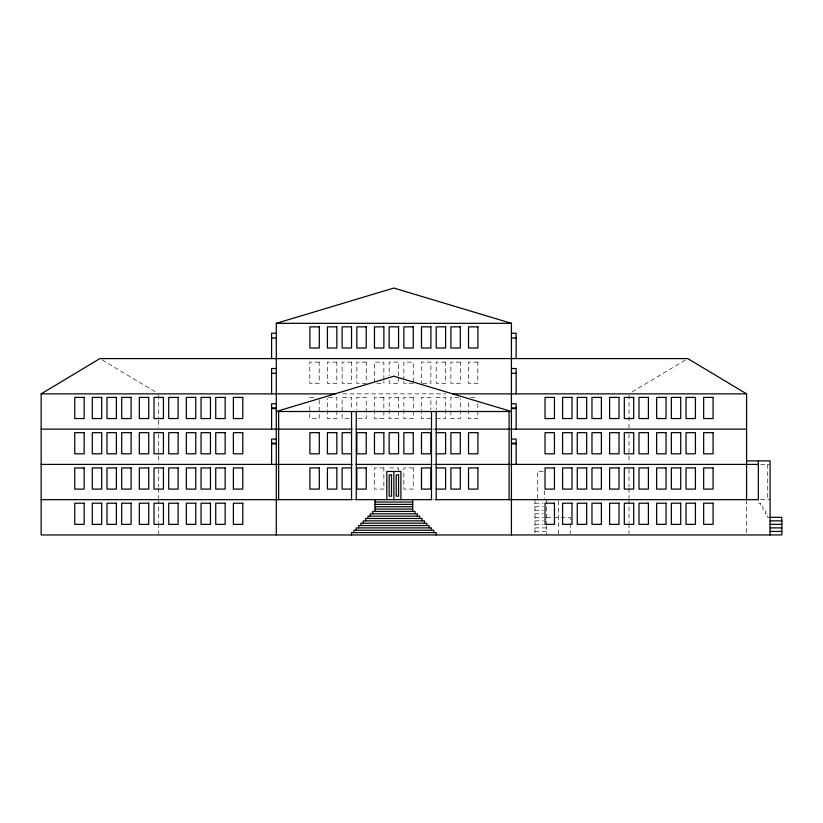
<?xml version="1.0" encoding="UTF-8"?>
<svg xmlns="http://www.w3.org/2000/svg" width="823" height="823" viewBox="0 0 823 823"><rect width="100%" height="100%" fill="white"/><g stroke="black" fill="none" stroke-linecap="round" stroke-linejoin="round"><path stroke-width="0.62" stroke-dasharray="4.12 3.09" d="M632.27 391.902L685.621 359.898M376.821 383.281L383.868 383.281L383.868 380.792M413.259 383.281L403.856 383.281L403.856 380.792M422.672 383.281L430.902 383.281L430.902 362.12L421.489 362.12L421.489 383.281M342.749 393.867L445.901 393.867M309.798 397.396L316.855 397.396M328.614 397.396L336.844 397.396L336.844 418.557L327.441 418.557L327.441 398.641M459.121 397.396L450.891 397.396L450.891 418.557L460.294 418.557L460.294 398.641M470.787 397.396L477.834 397.396M349.189 418.557L342.131 418.557L342.131 397.396L351.534 397.396L351.534 409.844M358.005 418.557L366.235 418.557L366.235 397.396L356.832 397.396L356.832 409.844M430.902 418.557L421.489 418.557L421.489 397.396L430.902 397.396L430.902 409.844M436.19 418.557L445.593 418.557L445.593 397.396L436.19 397.396L436.19 409.844M433.052 429.133L435.624 429.133M433.052 464.409L435.624 464.409M760.689 464.409L768.919 464.409M543.18 471.466L537.306 471.466L537.306 498.399M352.717 499.674L355.063 499.674M433.227 499.674L433.834 499.674M760.689 499.674L770.091 499.674M534.95 503.203L543.18 503.203M534.95 506.731L543.18 506.731M534.95 510.26L543.18 510.26M534.95 513.789L543.18 513.789M534.95 517.317L543.18 517.317M546.709 517.317L570.226 517.317L570.226 522.358M770.091 517.317L767.746 517.317L767.746 513.789L765.39 513.789L765.39 510.26L763.034 510.26L763.034 506.731L760.689 506.731L760.689 503.203L758.333 503.203L758.333 499.674M534.95 520.846L543.18 520.846M534.95 524.364L543.18 524.364M534.95 527.893L546.709 527.893M534.95 531.421L546.709 531.421M102.114 359.898L155.454 391.902M767.746 464.409L767.746 499.674M746.574 499.674L746.574 533.695M629.009 395.122L629.009 427.878M629.009 434.174L629.009 463.143M629.009 469.449L629.009 487.082M629.009 488.337L629.009 498.419M629.009 499.674L629.009 522.358M629.009 523.613L629.009 533.695M570.226 523.613L570.226 533.695M558.467 500.94L558.467 534.95M546.709 499.674L546.709 524.796M546.709 525.547L546.709 534.95M544.353 490.703L544.353 498.399M534.95 499.674L534.95 533.777M477.834 403.62L477.834 418.557L468.431 418.557L468.431 399.885M413.259 382.037L413.259 362.12L403.856 362.12L403.856 379.547M398.569 375.813L398.569 362.12L389.166 362.12L389.166 375.813M398.569 377.057L398.569 383.281L389.166 383.281L389.166 377.057M398.569 470.427L398.569 467.937L389.166 467.937L389.166 470.427M383.868 379.547L383.868 362.12L374.465 362.12L374.465 382.037M319.211 399.885L319.211 418.557L309.798 418.557L309.798 403.62M158.726 395.122L158.726 419.061M158.726 420.316L158.726 427.878M158.726 434.174L158.726 463.143M158.726 469.449L158.726 487.082M158.726 488.337L158.726 498.419M158.726 499.674L158.726 522.358M158.726 523.613L158.726 533.695M319.211 362.12L309.798 362.12L309.798 383.281L319.211 383.281L319.211 362.12M336.844 362.12L327.441 362.12L327.441 383.281L336.844 383.281L336.844 362.12M351.534 362.12L342.131 362.12L342.131 383.281L351.534 383.281L351.534 362.12M366.235 362.12L356.832 362.12L356.832 383.281L366.235 383.281L366.235 362.12M445.593 362.12L436.19 362.12L436.19 383.281L445.593 383.281L445.593 362.12M460.294 362.12L450.891 362.12L450.891 383.281L460.294 383.281L460.294 362.12M477.834 362.12L468.431 362.12L468.431 383.281L477.834 383.281L477.834 362.12M383.868 397.396L374.465 397.396L374.465 418.557L383.868 418.557L383.868 397.396M398.569 397.396L389.166 397.396L389.166 418.557L398.569 418.557L398.569 397.396M413.259 397.396L403.856 397.396L403.856 418.557L413.259 418.557L413.259 397.396M383.868 467.937L374.465 467.937L374.465 489.099L383.868 489.099L383.868 467.937M413.259 467.937L403.856 467.937L403.856 489.099L413.259 489.099L413.259 467.937"/><path stroke-width="1.23" d="M770.091 517.317L781.85 517.317L781.85 534.95L41.15 534.95L41.15 393.867L99.933 358.591L687.791 358.591L746.574 393.867L746.574 499.674M276.291 534.95L276.291 323.326L393.867 288.05L511.433 323.326L511.433 534.95M276.291 323.326L511.433 323.326M276.291 333.243L271.59 333.243L271.59 358.591M511.433 333.243L516.134 333.243L516.134 358.591M271.59 338.016L276.291 338.016M511.433 338.016L516.134 338.016M276.291 368.519L271.59 368.519L271.59 393.867M511.433 368.519L516.134 368.519L516.134 393.867M271.59 373.292L276.291 373.292M511.433 373.292L516.134 373.292M41.15 393.867L335.074 393.867M452.65 393.867L746.574 393.867M276.291 403.784L271.59 403.784L271.59 429.133M511.433 403.784L516.134 403.784L516.134 429.133M271.59 407.971L276.291 407.971M511.433 407.971L516.134 407.971M271.59 408.558L276.291 408.558M511.433 408.558L516.134 408.558M41.15 429.133L352.1 429.133M355.958 429.133L431.766 429.133M435.624 429.133L746.574 429.133M351.534 432.661L342.131 432.661L342.131 453.823L351.534 453.823M436.19 432.661L445.593 432.661L445.593 453.823L436.19 453.823M276.291 439.06L271.59 439.06L271.59 464.409M511.433 439.06L516.134 439.06L516.134 464.409M271.59 443.247L276.291 443.247M511.433 443.247L516.134 443.247M271.59 443.834L276.291 443.834M511.433 443.834L516.134 443.834M746.574 460.88L770.091 460.88L770.091 534.95M41.15 464.409L352.1 464.409M355.958 464.409L431.766 464.409M435.624 464.409L758.333 464.409M351.534 467.937L342.131 467.937L342.131 489.099L351.534 489.099M436.19 467.937L445.593 467.937L445.593 489.099L436.19 489.099M41.15 499.674L352.11 499.674M355.927 499.674L431.756 499.674M435.614 499.674L758.333 499.674L758.333 460.88M375.051 502.03L412.673 502.03M375.051 504.386L412.673 504.386M375.051 506.731L412.673 506.731M375.051 509.087L412.673 509.087M770.091 520.846L781.85 520.846M770.091 524.364L781.85 524.364M770.091 527.893L781.85 527.893M770.091 531.421L781.85 531.421M509.087 411.5L509.087 499.674M436.19 411.5L436.19 499.674M436.19 534.95L436.19 532.594L351.534 532.594L351.534 534.95M433.834 532.594L433.834 530.249L353.89 530.249L353.89 532.594M431.489 411.5L431.489 499.674M431.489 530.249L431.489 527.893L356.246 527.893L356.246 530.249M429.133 527.893L429.133 525.547L358.591 525.547L358.591 527.893M426.787 525.547L426.787 523.191L360.947 523.191L360.947 525.547M424.431 523.191L424.431 520.846L363.293 520.846L363.293 523.191M422.086 520.846L422.086 518.49L365.649 518.49L365.649 520.846M419.73 518.49L419.73 516.134L367.994 516.134L367.994 518.49M417.374 516.134L417.374 513.789L370.35 513.789L370.35 516.134M415.029 513.789L415.029 511.433L372.706 511.433L372.706 513.789M412.673 499.674L412.673 511.433M400.914 499.674L400.914 471.466L386.81 471.466L386.81 499.674M393.867 471.466L393.867 499.674M375.051 499.674L375.051 511.433M356.246 411.5L356.246 499.674M351.534 411.5L351.534 499.674M278.647 411.5L278.647 499.674M393.867 376.224L276.291 411.5L511.433 411.5L393.867 376.224M319.293 326.844L309.89 326.844L309.89 348.016L319.293 348.016L319.293 326.844M336.844 326.844L327.441 326.844L327.441 348.016L336.844 348.016L336.844 326.844M351.534 326.844L342.131 326.844L342.131 348.016L351.534 348.016L351.534 326.844M366.235 326.844L356.832 326.844L356.832 348.016L366.235 348.016L366.235 326.844M383.868 326.844L374.465 326.844L374.465 348.016L383.868 348.016L383.868 326.844M398.569 326.844L389.166 326.844L389.166 348.016L398.569 348.016L398.569 326.844M413.259 326.844L403.856 326.844L403.856 348.016L413.259 348.016L413.259 326.844M430.902 326.844L421.489 326.844L421.489 348.016L430.902 348.016L430.902 326.844M445.593 326.844L436.19 326.844L436.19 348.016L445.593 348.016L445.593 326.844M460.294 326.844L450.891 326.844L450.891 348.016L460.294 348.016L460.294 326.844M477.926 326.844L468.524 326.844L468.524 348.016L477.926 348.016L477.926 326.844M84.152 397.396L74.749 397.396L74.749 418.557L84.152 418.557L84.152 397.396M101.702 397.396L92.289 397.396L92.289 418.557L101.702 418.557L101.702 397.396M116.393 397.396L106.99 397.396L106.99 418.557L116.393 418.557L116.393 397.396M131.094 397.396L121.691 397.396L121.691 418.557L131.094 418.557L131.094 397.396M148.726 397.396L139.324 397.396L139.324 418.557L148.726 418.557L148.726 397.396M163.427 397.396L154.014 397.396L154.014 418.557L163.427 418.557L163.427 397.396M178.118 397.396L168.715 397.396L168.715 418.557L178.118 418.557L178.118 397.396M195.761 397.396L186.348 397.396L186.348 418.557L195.761 418.557L195.761 397.396M210.451 397.396L201.049 397.396L201.049 418.557L210.451 418.557L210.451 397.396M225.152 397.396L215.739 397.396L215.739 418.557L225.152 418.557L225.152 397.396M242.785 397.396L233.382 397.396L233.382 418.557L242.785 418.557L242.785 397.396M554.445 397.396L545.032 397.396L545.032 418.557L554.445 418.557L554.445 397.396M571.985 397.396L562.582 397.396L562.582 418.557L571.985 418.557L571.985 397.396M586.686 397.396L577.273 397.396L577.273 418.557L586.686 418.557L586.686 397.396M601.376 397.396L591.974 397.396L591.974 418.557L601.376 418.557L601.376 397.396M619.009 397.396L609.606 397.396L609.606 418.557L619.009 418.557L619.009 397.396M633.71 397.396L624.307 397.396L624.307 418.557L633.71 418.557L633.71 397.396M648.411 397.396L638.998 397.396L638.998 418.557L648.411 418.557L648.411 397.396M666.044 397.396L656.641 397.396L656.641 418.557L666.044 418.557L666.044 397.396M680.734 397.396L671.331 397.396L671.331 418.557L680.734 418.557L680.734 397.396M695.435 397.396L686.032 397.396L686.032 418.557L695.435 418.557L695.435 397.396M713.068 397.396L703.665 397.396L703.665 418.557L713.068 418.557L713.068 397.396M84.152 432.661L74.749 432.661L74.749 453.823L84.152 453.823L84.152 432.661M101.702 432.661L92.289 432.661L92.289 453.823L101.702 453.823L101.702 432.661M116.393 432.661L106.99 432.661L106.99 453.823L116.393 453.823L116.393 432.661M131.094 432.661L121.691 432.661L121.691 453.823L131.094 453.823L131.094 432.661M148.726 432.661L139.324 432.661L139.324 453.823L148.726 453.823L148.726 432.661M163.427 432.661L154.014 432.661L154.014 453.823L163.427 453.823L163.427 432.661M178.118 432.661L168.715 432.661L168.715 453.823L178.118 453.823L178.118 432.661M195.761 432.661L186.348 432.661L186.348 453.823L195.761 453.823L195.761 432.661M210.451 432.661L201.049 432.661L201.049 453.823L210.451 453.823L210.451 432.661M225.152 432.661L215.739 432.661L215.739 453.823L225.152 453.823L225.152 432.661M242.785 432.661L233.382 432.661L233.382 453.823L242.785 453.823L242.785 432.661M319.293 432.661L309.89 432.661L309.89 453.823L319.293 453.823L319.293 432.661M336.844 432.661L327.441 432.661L327.441 453.823L336.844 453.823L336.844 432.661M366.235 432.661L356.832 432.661L356.832 453.823L366.235 453.823L366.235 432.661M383.868 432.661L374.465 432.661L374.465 453.823L383.868 453.823L383.868 432.661M398.569 432.661L389.166 432.661L389.166 453.823L398.569 453.823L398.569 432.661M413.259 432.661L403.856 432.661L403.856 453.823L413.259 453.823L413.259 432.661M430.902 432.661L421.489 432.661L421.489 453.823L430.902 453.823L430.902 432.661M460.294 432.661L450.891 432.661L450.891 453.823L460.294 453.823L460.294 432.661M477.926 432.661L468.524 432.661L468.524 453.823L477.926 453.823L477.926 432.661M554.445 432.661L545.032 432.661L545.032 453.823L554.445 453.823L554.445 432.661M571.985 432.661L562.582 432.661L562.582 453.823L571.985 453.823L571.985 432.661M586.686 432.661L577.273 432.661L577.273 453.823L586.686 453.823L586.686 432.661M601.376 432.661L591.974 432.661L591.974 453.823L601.376 453.823L601.376 432.661M619.009 432.661L609.606 432.661L609.606 453.823L619.009 453.823L619.009 432.661M633.71 432.661L624.307 432.661L624.307 453.823L633.71 453.823L633.71 432.661M648.411 432.661L638.998 432.661L638.998 453.823L648.411 453.823L648.411 432.661M666.044 432.661L656.641 432.661L656.641 453.823L666.044 453.823L666.044 432.661M680.734 432.661L671.331 432.661L671.331 453.823L680.734 453.823L680.734 432.661M695.435 432.661L686.032 432.661L686.032 453.823L695.435 453.823L695.435 432.661M713.068 432.661L703.665 432.661L703.665 453.823L713.068 453.823L713.068 432.661M84.152 467.937L74.749 467.937L74.749 489.099L84.152 489.099L84.152 467.937M101.702 467.937L92.289 467.937L92.289 489.099L101.702 489.099L101.702 467.937M116.393 467.937L106.99 467.937L106.99 489.099L116.393 489.099L116.393 467.937M131.094 467.937L121.691 467.937L121.691 489.099L131.094 489.099L131.094 467.937M148.726 467.937L139.324 467.937L139.324 489.099L148.726 489.099L148.726 467.937M163.427 467.937L154.014 467.937L154.014 489.099L163.427 489.099L163.427 467.937M178.118 467.937L168.715 467.937L168.715 489.099L178.118 489.099L178.118 467.937M195.761 467.937L186.348 467.937L186.348 489.099L195.761 489.099L195.761 467.937M210.451 467.937L201.049 467.937L201.049 489.099L210.451 489.099L210.451 467.937M225.152 467.937L215.739 467.937L215.739 489.099L225.152 489.099L225.152 467.937M242.785 467.937L233.382 467.937L233.382 489.099L242.785 489.099L242.785 467.937M319.293 467.937L309.89 467.937L309.89 489.099L319.293 489.099L319.293 467.937M336.844 467.937L327.441 467.937L327.441 489.099L336.844 489.099L336.844 467.937M366.235 467.937L356.832 467.937L356.832 489.099L366.235 489.099L366.235 467.937M430.902 467.937L421.489 467.937L421.489 489.099L430.902 489.099L430.902 467.937M460.294 467.937L450.891 467.937L450.891 489.099L460.294 489.099L460.294 467.937M477.926 467.937L468.524 467.937L468.524 489.099L477.926 489.099L477.926 467.937M554.445 467.937L545.032 467.937L545.032 489.099L554.445 489.099L554.445 467.937M571.985 467.937L562.582 467.937L562.582 489.099L571.985 489.099L571.985 467.937M586.686 467.937L577.273 467.937L577.273 489.099L586.686 489.099L586.686 467.937M601.376 467.937L591.974 467.937L591.974 489.099L601.376 489.099L601.376 467.937M619.009 467.937L609.606 467.937L609.606 489.099L619.009 489.099L619.009 467.937M633.71 467.937L624.307 467.937L624.307 489.099L633.71 489.099L633.71 467.937M648.411 467.937L638.998 467.937L638.998 489.099L648.411 489.099L648.411 467.937M666.044 467.937L656.641 467.937L656.641 489.099L666.044 489.099L666.044 467.937M680.734 467.937L671.331 467.937L671.331 489.099L680.734 489.099L680.734 467.937M695.435 467.937L686.032 467.937L686.032 489.099L695.435 489.099L695.435 467.937M713.068 467.937L703.665 467.937L703.665 489.099L713.068 489.099L713.068 467.937M391.511 474.984L389.166 474.984L389.166 496.156L391.511 496.156L391.511 474.984M398.569 474.984L396.213 474.984L396.213 496.156L398.569 496.156L398.569 474.984M84.152 503.203L74.749 503.203L74.749 524.364L84.152 524.364L84.152 503.203M101.702 503.203L92.289 503.203L92.289 524.364L101.702 524.364L101.702 503.203M116.393 503.203L106.99 503.203L106.99 524.364L116.393 524.364L116.393 503.203M131.094 503.203L121.691 503.203L121.691 524.364L131.094 524.364L131.094 503.203M148.726 503.203L139.324 503.203L139.324 524.364L148.726 524.364L148.726 503.203M163.427 503.203L154.014 503.203L154.014 524.364L163.427 524.364L163.427 503.203M178.118 503.203L168.715 503.203L168.715 524.364L178.118 524.364L178.118 503.203M195.761 503.203L186.348 503.203L186.348 524.364L195.761 524.364L195.761 503.203M210.451 503.203L201.049 503.203L201.049 524.364L210.451 524.364L210.451 503.203M225.152 503.203L215.739 503.203L215.739 524.364L225.152 524.364L225.152 503.203M242.785 503.203L233.382 503.203L233.382 524.364L242.785 524.364L242.785 503.203M554.445 503.203L545.032 503.203L545.032 524.364L554.445 524.364L554.445 503.203M571.985 503.203L562.582 503.203L562.582 524.364L571.985 524.364L571.985 503.203M586.686 503.203L577.273 503.203L577.273 524.364L586.686 524.364L586.686 503.203M601.376 503.203L591.974 503.203L591.974 524.364L601.376 524.364L601.376 503.203M619.009 503.203L609.606 503.203L609.606 524.364L619.009 524.364L619.009 503.203M633.71 503.203L624.307 503.203L624.307 524.364L633.71 524.364L633.71 503.203M648.411 503.203L638.998 503.203L638.998 524.364L648.411 524.364L648.411 503.203M666.044 503.203L656.641 503.203L656.641 524.364L666.044 524.364L666.044 503.203M680.734 503.203L671.331 503.203L671.331 524.364L680.734 524.364L680.734 503.203M695.435 503.203L686.032 503.203L686.032 524.364L695.435 524.364L695.435 503.203M713.068 503.203L703.665 503.203L703.665 524.364L713.068 524.364L713.068 503.203"/></g></svg>
